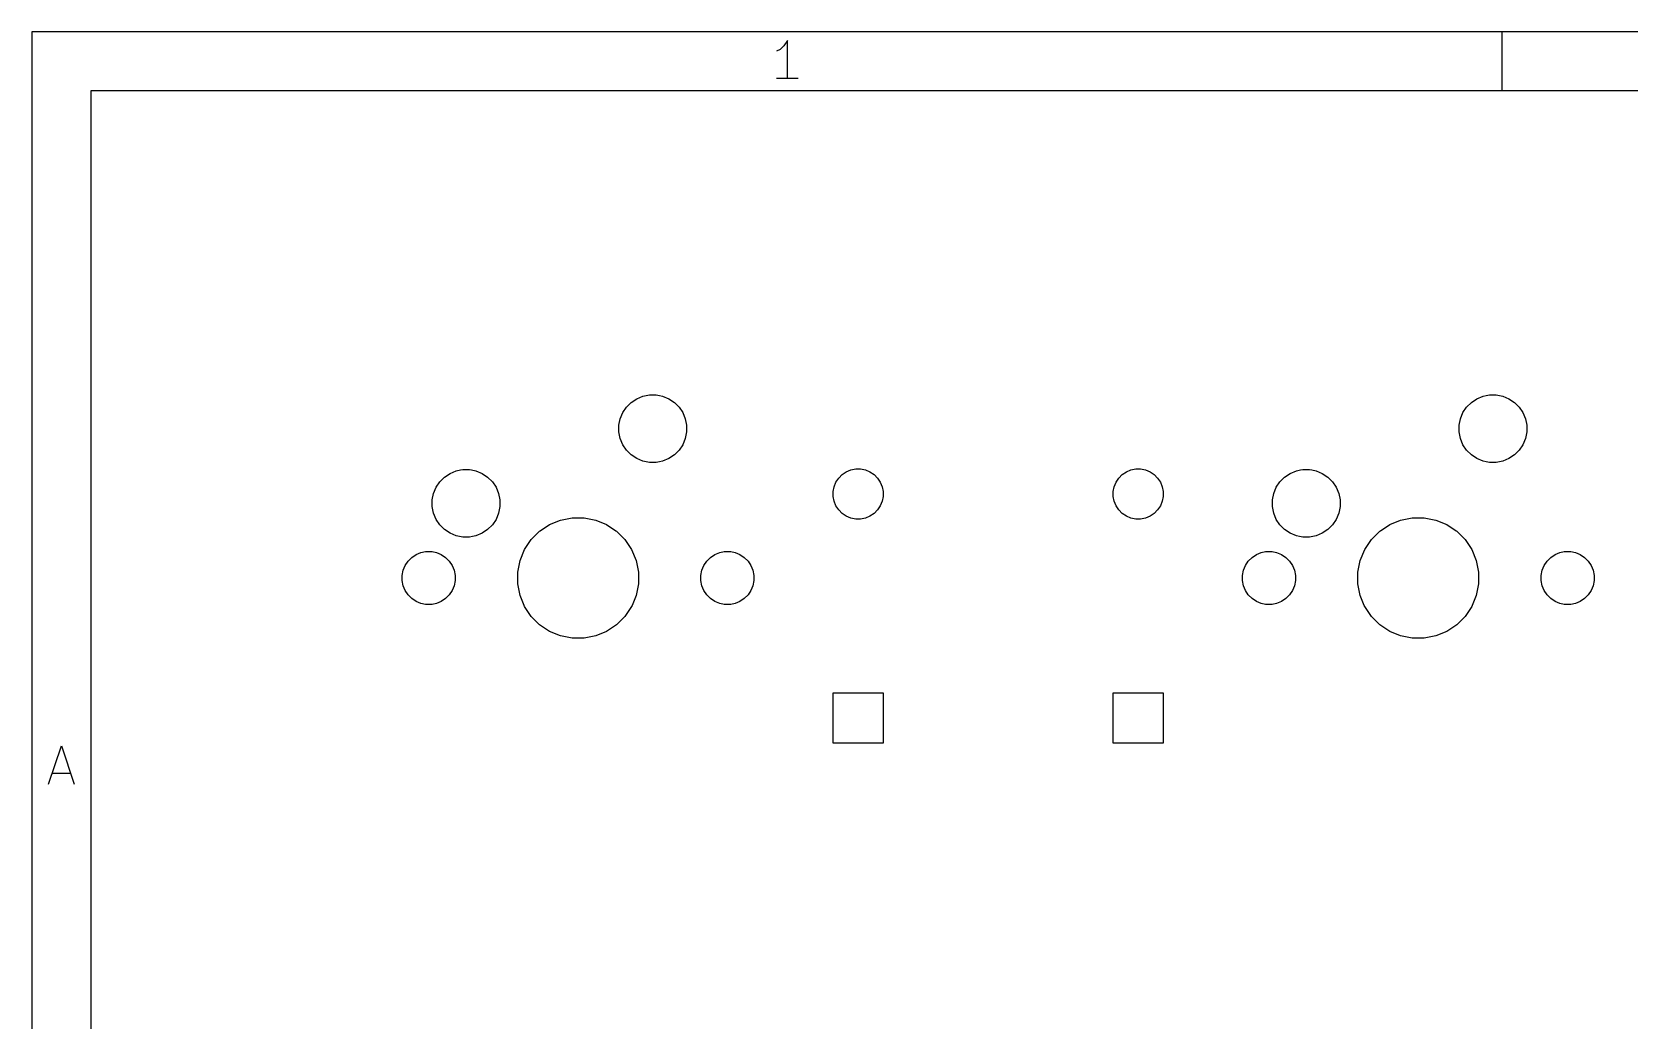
# Model space of a CAD drawing. Extents: x 0.4 to 33.6, y -21.6 to -0.4.
# Drawn here: x 0.394 to 2.532, y -1.717 to -0.394 of the extents above; entities that cross this region are included whole.
import ezdxf

# ---------------------------------------------------------------- set-up
doc = ezdxf.new("R2010")
doc.units = 0
doc.header["$MEASUREMENT"] = 0
doc.layers.add('BLACK', color=7, linetype='CONTINUOUS')

msp = doc.modelspace()

# ---------------------------------------------------------------- linework, layer by layer
at = {"layer": 'BLACK', "linetype": 'CONTINUOUS'}
for p, q in [((0.393701, -0.393701), (0.393701, -21.6063)), ((33.6063, -0.393701), (0.393701, -0.393701)), ((1.40528, -0.405043), (1.4004, -0.412355)), ((1.40528, -0.456224), (1.40528, -0.405043)), ((2.3622, -0.472441), (2.3622, -0.393701)), ((1.39553, -0.417229), (1.39065, -0.419666)), ((1.4004, -0.412355), (1.39553, -0.417229)), ((1.4199, -0.456224), (1.39065, -0.456224)), ((0.472441, -0.472441), (0.472441, -21.5276)), ((33.5276, -0.472441), (0.472441, -0.472441)), ((1.18484, -0.903535), (1.1898, -0.896113)), ((1.1898, -0.896113), (1.19611, -0.889802)), ((1.19611, -0.889802), (1.20354, -0.884842)), ((1.20354, -0.884842), (1.21178, -0.881426)), ((1.21178, -0.881426), (1.21616, -0.880556)), ((1.21616, -0.880556), (1.22054, -0.879685)), ((1.22054, -0.879685), (1.22946, -0.879685)), ((1.22946, -0.879685), (1.23384, -0.880556)), ((1.23384, -0.880556), (1.23822, -0.881426)), ((1.23822, -0.881426), (1.24646, -0.884842)), ((1.24646, -0.884842), (1.25389, -0.889802)), ((1.25389, -0.889802), (1.2602, -0.896113)), ((1.2602, -0.896113), (1.26516, -0.903535)), ((2.30984, -0.903535), (2.3148, -0.896113)), ((2.3148, -0.896113), (2.32111, -0.889802)), ((2.32111, -0.889802), (2.32854, -0.884842)), ((2.32854, -0.884842), (2.33678, -0.881426)), ((2.33678, -0.881426), (2.34116, -0.880556)), ((2.34116, -0.880556), (2.34554, -0.879685)), ((2.34554, -0.879685), (2.35446, -0.879685)), ((2.35446, -0.879685), (2.35884, -0.880556)), ((2.35884, -0.880556), (2.36322, -0.881426)), ((2.36322, -0.881426), (2.37146, -0.884842)), ((2.37146, -0.884842), (2.37889, -0.889802)), ((2.37889, -0.889802), (2.3852, -0.896113)), ((2.3852, -0.896113), (2.39016, -0.903535)), ((1.17969, -0.920537), (1.18143, -0.911782)), ((1.18143, -0.911782), (1.18484, -0.903535)), ((1.26516, -0.903535), (1.26857, -0.911782)), ((1.26857, -0.911782), (1.27031, -0.920537)), ((2.30469, -0.920537), (2.30643, -0.911782)), ((2.30643, -0.911782), (2.30984, -0.903535)), ((2.39016, -0.903535), (2.39357, -0.911782)), ((2.39357, -0.911782), (2.39531, -0.920537)), ((1.17969, -0.929463), (1.17969, -0.920537)), ((1.18143, -0.938218), (1.17969, -0.929463)), ((1.18484, -0.946465), (1.18143, -0.938218)), ((1.26857, -0.938218), (1.26516, -0.946465)), ((1.27031, -0.929463), (1.26857, -0.938218)), ((1.27031, -0.920537), (1.27031, -0.929463)), ((2.30469, -0.929463), (2.30469, -0.920537)), ((2.30643, -0.938218), (2.30469, -0.929463)), ((2.30984, -0.946465), (2.30643, -0.938218)), ((2.39357, -0.938218), (2.39016, -0.946465)), ((2.39531, -0.929463), (2.39357, -0.938218)), ((2.39531, -0.920537), (2.39531, -0.929463)), ((1.1898, -0.953887), (1.18484, -0.946465)), ((1.19611, -0.960198), (1.1898, -0.953887)), ((1.20354, -0.965158), (1.19611, -0.960198)), ((1.25389, -0.960198), (1.24646, -0.965158)), ((1.2602, -0.953887), (1.25389, -0.960198)), ((1.26516, -0.946465), (1.2602, -0.953887)), ((2.3148, -0.953887), (2.30984, -0.946465)), ((2.32111, -0.960198), (2.3148, -0.953887)), ((2.32854, -0.965158), (2.32111, -0.960198)), ((2.37889, -0.960198), (2.37146, -0.965158)), ((2.3852, -0.953887), (2.37889, -0.960198)), ((2.39016, -0.946465), (2.3852, -0.953887)), ((0.953535, -0.984842), (0.961782, -0.981426)), ((0.961782, -0.981426), (0.967528, -0.980284)), ((0.967528, -0.980284), (0.970537, -0.979685)), ((0.970537, -0.979685), (0.979463, -0.979685)), ((0.979463, -0.979685), (0.982472, -0.980284)), ((0.982472, -0.980284), (0.988218, -0.981426)), ((0.988218, -0.981426), (0.996465, -0.984842)), ((1.21178, -0.968574), (1.20354, -0.965158)), ((1.21616, -0.969444), (1.21178, -0.968574)), ((1.22054, -0.970315), (1.21616, -0.969444)), ((1.22946, -0.970315), (1.22054, -0.970315)), ((1.23384, -0.969444), (1.22946, -0.970315)), ((1.23822, -0.968574), (1.23384, -0.969444)), ((1.24646, -0.965158), (1.23822, -0.968574)), ((1.47864, -0.986476), (1.48413, -0.982809)), ((1.48413, -0.982809), (1.49023, -0.980284)), ((1.49023, -0.980284), (1.4967, -0.978996)), ((1.4967, -0.978996), (1.5033, -0.978996)), ((1.5033, -0.978996), (1.50977, -0.980284)), ((1.50977, -0.980284), (1.51587, -0.982809)), ((1.51587, -0.982809), (1.52136, -0.986476)), ((1.85364, -0.986476), (1.85913, -0.982809)), ((1.85913, -0.982809), (1.86523, -0.980284)), ((1.86523, -0.980284), (1.8717, -0.978996)), ((1.8717, -0.978996), (1.8783, -0.978996)), ((1.8783, -0.978996), (1.88477, -0.980284)), ((1.88477, -0.980284), (1.89087, -0.982809)), ((1.89087, -0.982809), (1.89636, -0.986476)), ((2.07854, -0.984842), (2.08678, -0.981426)), ((2.08678, -0.981426), (2.09253, -0.980284)), ((2.09253, -0.980284), (2.09554, -0.979685)), ((2.09554, -0.979685), (2.10446, -0.979685)), ((2.10446, -0.979685), (2.10747, -0.980284)), ((2.10747, -0.980284), (2.11322, -0.981426)), ((2.11322, -0.981426), (2.12146, -0.984842)), ((2.33678, -0.968574), (2.32854, -0.965158)), ((2.34116, -0.969444), (2.33678, -0.968574)), ((2.34554, -0.970315), (2.34116, -0.969444)), ((2.35446, -0.970315), (2.34554, -0.970315)), ((2.35884, -0.969444), (2.35446, -0.970315)), ((2.36322, -0.968574), (2.35884, -0.969444)), ((2.37146, -0.965158), (2.36322, -0.968574)), ((0.931426, -1.01178), (0.934842, -1.00354)), ((0.934842, -1.00354), (0.939802, -0.996113)), ((0.939802, -0.996113), (0.946113, -0.989802)), ((0.946113, -0.989802), (0.953535, -0.984842)), ((0.996465, -0.984842), (1.00389, -0.989802)), ((1.00389, -0.989802), (1.0102, -0.996113)), ((1.0102, -0.996113), (1.01516, -1.00354)), ((1.01516, -1.00354), (1.01857, -1.01178)), ((1.4665, -1.0092), (1.46778, -1.00273)), ((1.46778, -1.00273), (1.47031, -0.99663)), ((1.47031, -0.99663), (1.47398, -0.991142)), ((1.47398, -0.991142), (1.47864, -0.986476)), ((1.52136, -0.986476), (1.52602, -0.991142)), ((1.52602, -0.991142), (1.52969, -0.99663)), ((1.52969, -0.99663), (1.53222, -1.00273)), ((1.53222, -1.00273), (1.5335, -1.0092)), ((1.8415, -1.0092), (1.84278, -1.00273)), ((1.84278, -1.00273), (1.84531, -0.99663)), ((1.84531, -0.99663), (1.84898, -0.991142)), ((1.84898, -0.991142), (1.85364, -0.986476)), ((1.89636, -0.986476), (1.90102, -0.991142)), ((1.90102, -0.991142), (1.90469, -0.99663)), ((1.90469, -0.99663), (1.90722, -1.00273)), ((1.90722, -1.00273), (1.9085, -1.0092)), ((2.05643, -1.01178), (2.05984, -1.00354)), ((2.05984, -1.00354), (2.0648, -0.996113)), ((2.0648, -0.996113), (2.07111, -0.989802)), ((2.07111, -0.989802), (2.07854, -0.984842)), ((2.12146, -0.984842), (2.12889, -0.989802)), ((2.12889, -0.989802), (2.1352, -0.996113)), ((2.1352, -0.996113), (2.14016, -1.00354)), ((2.14016, -1.00354), (2.14357, -1.01178)), ((0.929685, -1.02054), (0.931426, -1.01178)), ((0.929685, -1.02946), (0.929685, -1.02054)), ((1.01857, -1.01178), (1.02031, -1.02054)), ((1.02031, -1.02054), (1.02031, -1.02946)), ((1.4665, -1.0158), (1.4665, -1.0092)), ((1.46778, -1.02227), (1.4665, -1.0158)), ((1.47031, -1.02837), (1.46778, -1.02227)), ((1.53222, -1.02227), (1.52969, -1.02837)), ((1.5335, -1.0158), (1.53222, -1.02227)), ((1.5335, -1.0092), (1.5335, -1.0158)), ((1.8415, -1.0158), (1.8415, -1.0092)), ((1.84278, -1.02227), (1.8415, -1.0158)), ((1.84531, -1.02837), (1.84278, -1.02227)), ((1.90722, -1.02227), (1.90469, -1.02837)), ((1.9085, -1.0158), (1.90722, -1.02227)), ((1.9085, -1.0092), (1.9085, -1.0158)), ((2.05469, -1.02054), (2.05643, -1.01178)), ((2.05469, -1.02946), (2.05469, -1.02054)), ((2.14357, -1.01178), (2.14531, -1.02054)), ((2.14531, -1.02054), (2.14531, -1.02946)), ((0.931426, -1.03822), (0.929685, -1.02946)), ((0.934842, -1.04646), (0.931426, -1.03822)), ((0.939802, -1.05389), (0.934842, -1.04646)), ((1.01516, -1.04646), (1.0102, -1.05389)), ((1.01857, -1.03822), (1.01516, -1.04646)), ((1.02031, -1.02946), (1.01857, -1.03822)), ((1.08675, -1.05344), (1.10145, -1.04736)), ((1.10145, -1.04736), (1.11705, -1.04425)), ((1.11705, -1.04425), (1.13295, -1.04425)), ((1.13295, -1.04425), (1.14855, -1.04736)), ((1.14855, -1.04736), (1.16325, -1.05344)), ((1.47398, -1.03386), (1.47031, -1.02837)), ((1.47864, -1.03852), (1.47398, -1.03386)), ((1.48413, -1.04219), (1.47864, -1.03852)), ((1.49023, -1.04472), (1.48413, -1.04219)), ((1.4967, -1.046), (1.49023, -1.04472)), ((1.5033, -1.046), (1.4967, -1.046)), ((1.50977, -1.04472), (1.5033, -1.046)), ((1.51587, -1.04219), (1.50977, -1.04472)), ((1.52136, -1.03852), (1.51587, -1.04219)), ((1.52602, -1.03386), (1.52136, -1.03852)), ((1.52969, -1.02837), (1.52602, -1.03386)), ((1.84898, -1.03386), (1.84531, -1.02837)), ((1.85364, -1.03852), (1.84898, -1.03386)), ((1.85913, -1.04219), (1.85364, -1.03852)), ((1.86523, -1.04472), (1.85913, -1.04219)), ((1.8717, -1.046), (1.86523, -1.04472)), ((1.8783, -1.046), (1.8717, -1.046)), ((1.88477, -1.04472), (1.8783, -1.046)), ((1.89087, -1.04219), (1.88477, -1.04472)), ((1.89636, -1.03852), (1.89087, -1.04219)), ((1.90102, -1.03386), (1.89636, -1.03852)), ((1.90469, -1.02837), (1.90102, -1.03386)), ((2.05643, -1.03822), (2.05469, -1.02946)), ((2.05984, -1.04646), (2.05643, -1.03822)), ((2.0648, -1.05389), (2.05984, -1.04646)), ((2.14016, -1.04646), (2.1352, -1.05389)), ((2.14357, -1.03822), (2.14016, -1.04646)), ((2.14531, -1.02946), (2.14357, -1.03822)), ((2.21175, -1.05344), (2.22645, -1.04736)), ((2.22645, -1.04736), (2.24205, -1.04425)), ((2.24205, -1.04425), (2.25795, -1.04425)), ((2.25795, -1.04425), (2.27355, -1.04736)), ((2.27355, -1.04736), (2.28825, -1.05344)), ((0.946113, -1.0602), (0.939802, -1.05389)), ((0.953535, -1.06516), (0.946113, -1.0602)), ((0.961782, -1.06857), (0.953535, -1.06516)), ((0.966159, -1.06944), (0.961782, -1.06857)), ((0.988218, -1.06857), (0.983841, -1.06944)), ((0.996465, -1.06516), (0.988218, -1.06857)), ((1.00389, -1.0602), (0.996465, -1.06516)), ((1.0102, -1.05389), (1.00389, -1.0602)), ((1.06228, -1.07353), (1.07353, -1.06228)), ((1.07353, -1.06228), (1.07441, -1.06169)), ((1.07441, -1.06169), (1.08675, -1.05344)), ((1.08675, -1.05344), (1.08675, -1.05344)), ((1.16325, -1.05344), (1.16325, -1.05344)), ((1.16325, -1.05344), (1.17559, -1.06169)), ((1.17559, -1.06169), (1.17647, -1.06228)), ((1.17647, -1.06228), (1.18772, -1.07353)), ((2.07111, -1.0602), (2.0648, -1.05389)), ((2.07854, -1.06516), (2.07111, -1.0602)), ((2.08678, -1.06857), (2.07854, -1.06516)), ((2.09116, -1.06944), (2.08678, -1.06857)), ((2.11322, -1.06857), (2.10884, -1.06944)), ((2.12146, -1.06516), (2.11322, -1.06857)), ((2.12889, -1.0602), (2.12146, -1.06516)), ((2.1352, -1.05389), (2.12889, -1.0602)), ((2.18728, -1.07353), (2.19853, -1.06228)), ((2.19853, -1.06228), (2.19941, -1.06169)), ((2.19941, -1.06169), (2.21175, -1.05344)), ((2.21175, -1.05344), (2.21175, -1.05344)), ((2.28825, -1.05344), (2.28825, -1.05344)), ((2.28825, -1.05344), (2.30059, -1.06169)), ((2.30059, -1.06169), (2.30147, -1.06228)), ((2.30147, -1.06228), (2.31272, -1.07353)), ((0.914653, -1.09089), (0.920531, -1.08972)), ((0.920531, -1.08972), (0.921506, -1.08953)), ((0.921506, -1.08953), (0.928494, -1.08953)), ((0.928494, -1.08953), (0.929469, -1.08972)), ((0.929469, -1.08972), (0.935347, -1.09089)), ((0.970537, -1.07031), (0.966159, -1.06944)), ((0.979463, -1.07031), (0.970537, -1.07031)), ((0.983841, -1.06944), (0.979463, -1.07031)), ((1.04736, -1.10145), (1.05344, -1.08675)), ((1.05344, -1.08675), (1.06228, -1.07353)), ((1.18772, -1.07353), (1.19656, -1.08675)), ((1.19656, -1.08675), (1.20264, -1.10145)), ((1.31465, -1.09089), (1.32053, -1.08972)), ((1.32053, -1.08972), (1.32151, -1.08953)), ((1.32151, -1.08953), (1.32849, -1.08953)), ((1.32849, -1.08953), (1.32947, -1.08972)), ((1.32947, -1.08972), (1.33535, -1.09089)), ((2.03965, -1.09089), (2.04553, -1.08972)), ((2.04553, -1.08972), (2.04651, -1.08953)), ((2.04651, -1.08953), (2.05349, -1.08953)), ((2.05349, -1.08953), (2.05447, -1.08972)), ((2.05447, -1.08972), (2.06035, -1.09089)), ((2.09554, -1.07031), (2.09116, -1.06944)), ((2.10446, -1.07031), (2.09554, -1.07031)), ((2.10884, -1.06944), (2.10446, -1.07031)), ((2.17236, -1.10145), (2.17844, -1.08675)), ((2.17844, -1.08675), (2.18728, -1.07353)), ((2.31272, -1.07353), (2.32156, -1.08675)), ((2.32156, -1.08675), (2.32764, -1.10145)), ((2.43965, -1.09089), (2.44553, -1.08972)), ((2.44553, -1.08972), (2.44651, -1.08953)), ((2.44651, -1.08953), (2.45349, -1.08953)), ((2.45349, -1.08953), (2.45447, -1.08972)), ((2.45447, -1.08972), (2.46035, -1.09089)), ((0.890891, -1.11465), (0.893565, -1.1082)), ((0.893565, -1.1082), (0.897447, -1.10239)), ((0.897447, -1.10239), (0.902388, -1.09745)), ((0.902388, -1.09745), (0.908197, -1.09356)), ((0.908197, -1.09356), (0.914653, -1.09089)), ((0.935347, -1.09089), (0.941803, -1.09356)), ((0.941803, -1.09356), (0.947612, -1.09745)), ((0.947612, -1.09745), (0.952553, -1.10239)), ((0.952553, -1.10239), (0.956435, -1.1082)), ((0.956435, -1.1082), (0.959109, -1.11465)), ((1.04425, -1.11705), (1.04736, -1.10145)), ((1.20264, -1.10145), (1.20575, -1.11705)), ((1.29089, -1.11465), (1.29356, -1.1082)), ((1.29356, -1.1082), (1.29745, -1.10239)), ((1.29745, -1.10239), (1.30239, -1.09745)), ((1.30239, -1.09745), (1.3082, -1.09356)), ((1.3082, -1.09356), (1.31465, -1.09089)), ((1.33535, -1.09089), (1.3418, -1.09356)), ((1.3418, -1.09356), (1.34761, -1.09745)), ((1.34761, -1.09745), (1.35255, -1.10239)), ((1.35255, -1.10239), (1.35644, -1.1082)), ((1.35644, -1.1082), (1.35911, -1.11465)), ((2.01589, -1.11465), (2.01856, -1.1082)), ((2.01856, -1.1082), (2.02245, -1.10239)), ((2.02245, -1.10239), (2.02739, -1.09745)), ((2.02739, -1.09745), (2.0332, -1.09356)), ((2.0332, -1.09356), (2.03965, -1.09089)), ((2.06035, -1.09089), (2.0668, -1.09356)), ((2.0668, -1.09356), (2.07261, -1.09745)), ((2.07261, -1.09745), (2.07755, -1.10239)), ((2.07755, -1.10239), (2.08144, -1.1082)), ((2.08144, -1.1082), (2.08411, -1.11465)), ((2.16925, -1.11705), (2.17236, -1.10145)), ((2.32764, -1.10145), (2.33075, -1.11705)), ((2.41589, -1.11465), (2.41856, -1.1082)), ((2.41856, -1.1082), (2.42245, -1.10239)), ((2.42245, -1.10239), (2.42739, -1.09745)), ((2.42739, -1.09745), (2.4332, -1.09356)), ((2.4332, -1.09356), (2.43965, -1.09089)), ((2.46035, -1.09089), (2.4668, -1.09356)), ((2.4668, -1.09356), (2.47261, -1.09745)), ((2.47261, -1.09745), (2.47755, -1.10239)), ((2.47755, -1.10239), (2.48144, -1.1082)), ((2.48144, -1.1082), (2.48411, -1.11465)), ((0.889528, -1.12151), (0.890891, -1.11465)), ((0.889528, -1.12849), (0.889528, -1.12151)), ((0.890891, -1.13535), (0.889528, -1.12849)), ((0.959109, -1.11465), (0.960472, -1.12151)), ((0.960472, -1.12849), (0.959109, -1.13535)), ((0.960472, -1.12151), (0.960472, -1.12849)), ((1.04425, -1.13295), (1.04425, -1.11705)), ((1.04736, -1.14855), (1.04425, -1.13295)), ((1.20575, -1.13295), (1.20264, -1.14855)), ((1.20575, -1.11705), (1.20575, -1.13295)), ((1.28953, -1.12151), (1.29089, -1.11465)), ((1.28953, -1.12849), (1.28953, -1.12151)), ((1.29089, -1.13535), (1.28953, -1.12849)), ((1.35911, -1.11465), (1.36047, -1.12151)), ((1.36047, -1.12849), (1.35911, -1.13535)), ((1.36047, -1.12151), (1.36047, -1.12849)), ((2.01453, -1.12151), (2.01589, -1.11465)), ((2.01453, -1.12849), (2.01453, -1.12151)), ((2.01589, -1.13535), (2.01453, -1.12849)), ((2.08411, -1.11465), (2.08547, -1.12151)), ((2.08547, -1.12849), (2.08411, -1.13535)), ((2.08547, -1.12151), (2.08547, -1.12849)), ((2.16925, -1.13295), (2.16925, -1.11705)), ((2.17236, -1.14855), (2.16925, -1.13295)), ((2.33075, -1.13295), (2.32764, -1.14855)), ((2.33075, -1.11705), (2.33075, -1.13295)), ((2.41453, -1.12151), (2.41589, -1.11465)), ((2.41453, -1.12849), (2.41453, -1.12151)), ((2.41589, -1.13535), (2.41453, -1.12849)), ((2.48411, -1.11465), (2.48547, -1.12151)), ((2.48547, -1.12849), (2.48411, -1.13535)), ((2.48547, -1.12151), (2.48547, -1.12849)), ((0.893565, -1.1418), (0.890891, -1.13535)), ((0.897447, -1.14761), (0.893565, -1.1418)), ((0.902388, -1.15255), (0.897447, -1.14761)), ((0.908197, -1.15644), (0.902388, -1.15255)), ((0.947612, -1.15255), (0.941803, -1.15644)), ((0.952553, -1.14761), (0.947612, -1.15255)), ((0.956435, -1.1418), (0.952553, -1.14761)), ((0.959109, -1.13535), (0.956435, -1.1418)), ((1.0528, -1.1617), (1.04736, -1.14855)), ((1.20264, -1.14855), (1.1972, -1.1617)), ((1.29356, -1.1418), (1.29089, -1.13535)), ((1.29745, -1.14761), (1.29356, -1.1418)), ((1.30239, -1.15255), (1.29745, -1.14761)), ((1.3082, -1.15644), (1.30239, -1.15255)), ((1.34761, -1.15255), (1.3418, -1.15644)), ((1.35255, -1.14761), (1.34761, -1.15255)), ((1.35644, -1.1418), (1.35255, -1.14761)), ((1.35911, -1.13535), (1.35644, -1.1418)), ((2.01856, -1.1418), (2.01589, -1.13535)), ((2.02245, -1.14761), (2.01856, -1.1418)), ((2.02739, -1.15255), (2.02245, -1.14761)), ((2.0332, -1.15644), (2.02739, -1.15255)), ((2.07261, -1.15255), (2.0668, -1.15644)), ((2.07755, -1.14761), (2.07261, -1.15255)), ((2.08144, -1.1418), (2.07755, -1.14761)), ((2.08411, -1.13535), (2.08144, -1.1418)), ((2.1778, -1.1617), (2.17236, -1.14855)), ((2.32764, -1.14855), (2.3222, -1.1617)), ((2.41856, -1.1418), (2.41589, -1.13535)), ((2.42245, -1.14761), (2.41856, -1.1418)), ((2.42739, -1.15255), (2.42245, -1.14761)), ((2.4332, -1.15644), (2.42739, -1.15255)), ((2.47261, -1.15255), (2.4668, -1.15644)), ((2.47755, -1.14761), (2.47261, -1.15255)), ((2.48144, -1.1418), (2.47755, -1.14761)), ((2.48411, -1.13535), (2.48144, -1.1418)), ((0.914653, -1.15911), (0.908197, -1.15644)), ((0.920531, -1.16028), (0.914653, -1.15911)), ((0.921506, -1.16047), (0.920531, -1.16028)), ((0.928494, -1.16047), (0.921506, -1.16047)), ((0.929469, -1.16028), (0.928494, -1.16047)), ((0.935347, -1.15911), (0.929469, -1.16028)), ((0.941803, -1.15644), (0.935347, -1.15911)), ((1.05344, -1.16325), (1.0528, -1.1617)), ((1.06228, -1.17647), (1.05344, -1.16325)), ((1.19656, -1.16325), (1.18772, -1.17647)), ((1.1972, -1.1617), (1.19656, -1.16325)), ((1.31465, -1.15911), (1.3082, -1.15644)), ((1.32053, -1.16028), (1.31465, -1.15911)), ((1.32151, -1.16047), (1.32053, -1.16028)), ((1.32849, -1.16047), (1.32151, -1.16047)), ((1.32947, -1.16028), (1.32849, -1.16047)), ((1.33535, -1.15911), (1.32947, -1.16028)), ((1.3418, -1.15644), (1.33535, -1.15911)), ((2.03965, -1.15911), (2.0332, -1.15644)), ((2.04553, -1.16028), (2.03965, -1.15911)), ((2.04651, -1.16047), (2.04553, -1.16028)), ((2.05349, -1.16047), (2.04651, -1.16047)), ((2.05447, -1.16028), (2.05349, -1.16047)), ((2.06035, -1.15911), (2.05447, -1.16028)), ((2.0668, -1.15644), (2.06035, -1.15911)), ((2.17844, -1.16325), (2.1778, -1.1617)), ((2.18728, -1.17647), (2.17844, -1.16325)), ((2.32156, -1.16325), (2.31272, -1.17647)), ((2.3222, -1.1617), (2.32156, -1.16325)), ((2.43965, -1.15911), (2.4332, -1.15644)), ((2.44553, -1.16028), (2.43965, -1.15911)), ((2.44651, -1.16047), (2.44553, -1.16028)), ((2.45349, -1.16047), (2.44651, -1.16047)), ((2.45447, -1.16028), (2.45349, -1.16047)), ((2.46035, -1.15911), (2.45447, -1.16028)), ((2.4668, -1.15644), (2.46035, -1.15911)), ((1.07353, -1.18772), (1.06228, -1.17647)), ((1.08675, -1.19656), (1.07353, -1.18772)), ((1.10145, -1.20264), (1.08675, -1.19656)), ((1.08675, -1.19656), (1.08675, -1.19656)), ((1.08675, -1.19656), (1.08675, -1.19656)), ((1.16325, -1.19656), (1.14855, -1.20264)), ((1.17647, -1.18772), (1.16325, -1.19656)), ((1.16325, -1.19656), (1.16325, -1.19656)), ((1.16325, -1.19656), (1.16325, -1.19656)), ((1.18772, -1.17647), (1.17647, -1.18772)), ((2.19853, -1.18772), (2.18728, -1.17647)), ((2.21175, -1.19656), (2.19853, -1.18772)), ((2.22645, -1.20264), (2.21175, -1.19656)), ((2.21175, -1.19656), (2.21175, -1.19656)), ((2.21175, -1.19656), (2.21175, -1.19656)), ((2.28825, -1.19656), (2.27355, -1.20264)), ((2.30147, -1.18772), (2.28825, -1.19656)), ((2.28825, -1.19656), (2.28825, -1.19656)), ((2.28825, -1.19656), (2.28825, -1.19656)), ((2.31272, -1.17647), (2.30147, -1.18772)), ((1.11705, -1.20575), (1.10145, -1.20264)), ((1.13295, -1.20575), (1.11705, -1.20575)), ((1.14855, -1.20264), (1.13295, -1.20575)), ((2.24205, -1.20575), (2.22645, -1.20264)), ((2.25795, -1.20575), (2.24205, -1.20575)), ((2.27355, -1.20264), (2.25795, -1.20575)), ((1.4665, -1.346), (1.4665, -1.279)), ((1.4665, -1.279), (1.5335, -1.279)), ((1.5335, -1.279), (1.5335, -1.346)), ((1.8415, -1.346), (1.8415, -1.279)), ((1.8415, -1.279), (1.9085, -1.279)), ((1.9085, -1.279), (1.9085, -1.346)), ((1.5335, -1.346), (1.4665, -1.346)), ((1.9085, -1.346), (1.8415, -1.346)), ((0.41601, -1.40111), (0.433071, -1.34993)), ((0.433071, -1.34993), (0.450131, -1.40111)), ((0.420885, -1.38648), (0.445257, -1.38648))]:
    msp.add_line(p, q, dxfattribs=at)

doc.saveas('drawing.dxf')
